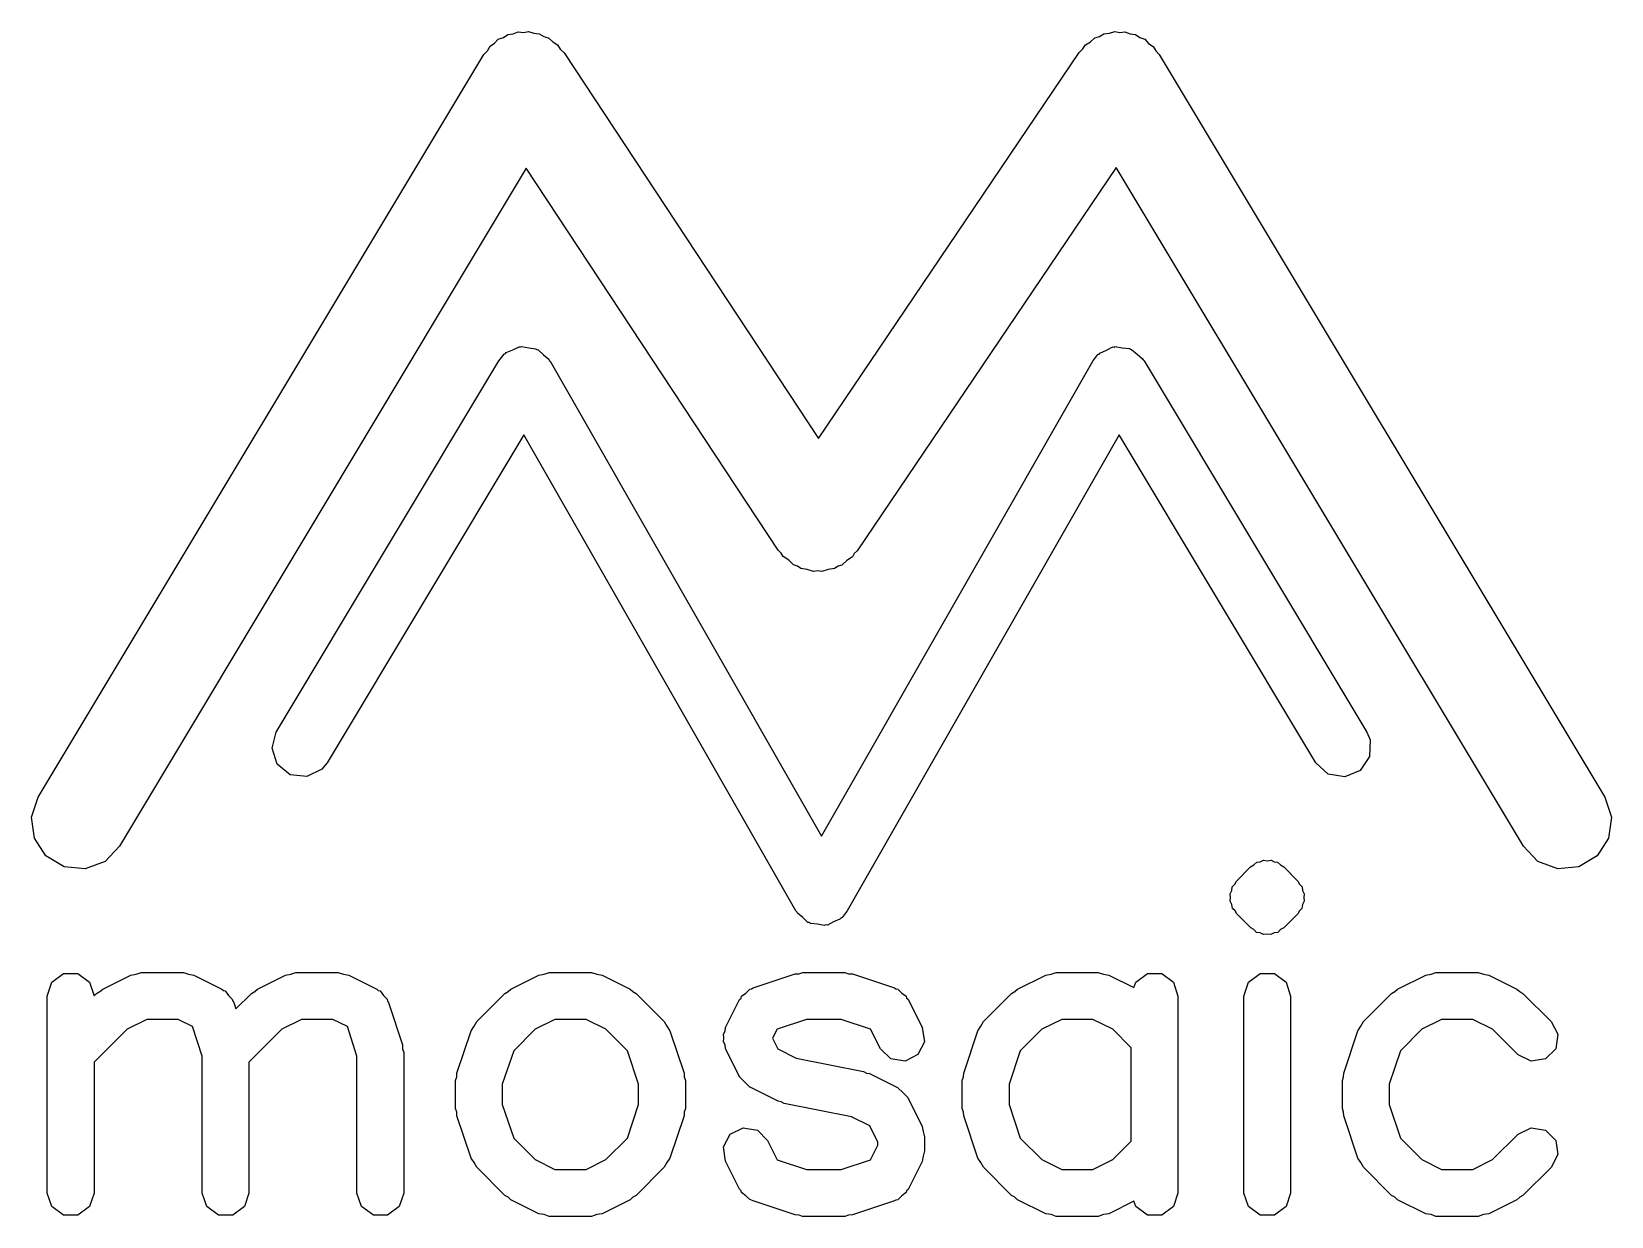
# Model space of a CAD drawing. Extents: x 146.62 to 153.38, y -101.37 to -96.3.
import ezdxf

# ---------------------------------------------------------------- set-up
doc = ezdxf.new("R2010")
doc.units = 0
doc.layers.add('BLACK', color=7, linetype='CONTINUOUS')

msp = doc.modelspace()

# ---------------------------------------------------------------- linework, layer by layer
at = {"layer": 'BLACK', "linetype": 'CONTINUOUS'}
for p, q in [((148.682, -96.3141), (148.703, -96.3061)), ((148.703, -96.3061), (148.726, -96.3082)), ((148.726, -96.3082), (148.748, -96.3051)), ((148.748, -96.3051), (148.77, -96.3123)), ((151.231, -96.3122), (151.254, -96.3049)), ((151.254, -96.3049), (151.275, -96.3081)), ((151.275, -96.3081), (151.297, -96.3061)), ((151.297, -96.3061), (151.32, -96.3145)), ((148.572, -96.3865), (148.583, -96.367)), ((148.583, -96.367), (148.602, -96.3543)), ((148.602, -96.3543), (148.618, -96.3377)), ((148.618, -96.3377), (148.64, -96.3298)), ((148.64, -96.3298), (148.659, -96.3172)), ((148.659, -96.3172), (148.682, -96.3141)), ((148.77, -96.3123), (148.793, -96.3144)), ((148.793, -96.3144), (148.813, -96.3261)), ((148.813, -96.3261), (148.834, -96.3331)), ((148.834, -96.3331), (148.851, -96.349)), ((148.851, -96.349), (148.871, -96.3609)), ((148.871, -96.3609), (148.883, -96.3799)), ((151.102, -96.3938), (151.117, -96.379)), ((151.117, -96.379), (151.129, -96.3609)), ((151.129, -96.3609), (151.15, -96.3485)), ((151.15, -96.3485), (151.168, -96.332)), ((151.168, -96.332), (151.188, -96.3255)), ((151.188, -96.3255), (151.207, -96.3144)), ((151.207, -96.3144), (151.231, -96.3122)), ((151.32, -96.3145), (151.343, -96.318)), ((151.343, -96.318), (151.361, -96.3301)), ((151.361, -96.3301), (151.382, -96.3377)), ((151.382, -96.3377), (151.398, -96.3551)), ((151.398, -96.3551), (151.418, -96.3686)), ((151.418, -96.3686), (151.429, -96.3873)), ((146.651, -99.578), (148.556, -96.403)), ((148.556, -96.403), (148.572, -96.3865)), ((148.883, -96.3799), (148.9, -96.3956)), ((148.9, -96.3956), (149.987, -98.0442)), ((149.987, -98.0442), (151.102, -96.3938)), ((151.429, -96.3873), (151.444, -96.403)), ((151.444, -96.403), (153.349, -99.578)), ((148.738, -96.8889), (146.999, -99.787)), ((149.815, -98.5221), (148.738, -96.8889)), ((151.26, -96.8855), (150.153, -98.524)), ((153.001, -99.787), (151.26, -96.8855)), ((148.681, -97.666), (148.708, -97.6524)), ((148.708, -97.6524), (148.713, -97.653)), ((148.713, -97.653), (148.718, -97.651)), ((148.718, -97.651), (148.749, -97.657)), ((148.749, -97.657), (148.779, -97.6604)), ((148.779, -97.6604), (148.783, -97.6638)), ((151.218, -97.6671), (151.245, -97.6529)), ((151.245, -97.6529), (151.251, -97.6534)), ((151.251, -97.6534), (151.256, -97.6513)), ((151.256, -97.6513), (151.286, -97.6566)), ((151.286, -97.6566), (151.317, -97.6594)), ((151.317, -97.6594), (151.321, -97.6627)), ((151.321, -97.6627), (151.326, -97.6637)), ((147.669, -99.2997), (148.621, -97.7122)), ((148.621, -97.7122), (148.644, -97.6841)), ((148.644, -97.6841), (148.649, -97.6817)), ((148.649, -97.6817), (148.652, -97.6773)), ((148.652, -97.6773), (148.681, -97.666)), ((148.783, -97.6638), (148.789, -97.6649)), ((148.789, -97.6649), (148.811, -97.6862)), ((148.811, -97.6862), (148.835, -97.7056)), ((148.835, -97.7056), (148.836, -97.7107)), ((148.836, -97.7107), (148.84, -97.7145)), ((148.84, -97.7145), (150, -99.744)), ((150, -99.744), (151.16, -97.7145)), ((151.16, -97.7145), (151.182, -97.686)), ((151.182, -97.686), (151.187, -97.6835)), ((151.187, -97.6835), (151.19, -97.679)), ((151.19, -97.679), (151.218, -97.6671)), ((151.326, -97.6637), (151.349, -97.6845)), ((151.349, -97.6845), (151.373, -97.7034)), ((151.373, -97.7034), (151.375, -97.7085)), ((151.375, -97.7085), (151.379, -97.7122)), ((151.379, -97.7122), (152.331, -99.2997)), ((148.727, -98.0288), (147.886, -99.4303)), ((149.89, -100.063), (148.727, -98.0288)), ((151.273, -98.0288), (150.11, -100.063)), ((152.114, -99.4303), (151.273, -98.0288)), ((149.828, -98.5341), (149.815, -98.5221)), ((149.836, -98.5491), (149.828, -98.5341)), ((150.14, -98.5358), (150.132, -98.5507)), ((150.153, -98.524), (150.14, -98.5358)), ((149.86, -98.565), (149.836, -98.5491)), ((149.88, -98.5846), (149.86, -98.565)), ((149.897, -98.59), (149.88, -98.5846)), ((149.911, -98.5997), (149.897, -98.59)), ((149.939, -98.6038), (149.911, -98.5997)), ((149.966, -98.6126), (149.939, -98.6038)), ((150.028, -98.6043), (150.001, -98.6128)), ((150.056, -98.6005), (150.028, -98.6043)), ((150.071, -98.5909), (150.056, -98.6005)), ((150.087, -98.5858), (150.071, -98.5909)), ((150.108, -98.5663), (150.087, -98.5858)), ((150.132, -98.5507), (150.108, -98.5663)), ((149.984, -98.6103), (149.966, -98.6126)), ((150.001, -98.6128), (149.984, -98.6103)), ((147.651, -99.3689), (147.669, -99.2997)), ((152.331, -99.2997), (152.345, -99.333)), ((152.345, -99.333), (152.343, -99.4045)), ((147.673, -99.4369), (147.651, -99.3689)), ((152.343, -99.4045), (152.303, -99.4635)), ((147.728, -99.4821), (147.673, -99.4369)), ((147.799, -99.4901), (147.728, -99.4821)), ((147.864, -99.4584), (147.799, -99.4901)), ((147.886, -99.4303), (147.864, -99.4584)), ((152.166, -99.4788), (152.114, -99.4303)), ((152.237, -99.4912), (152.166, -99.4788)), ((152.303, -99.4635), (152.237, -99.4912)), ((146.623, -99.6639), (146.651, -99.578)), ((153.349, -99.578), (153.377, -99.6639)), ((146.635, -99.7535), (146.623, -99.6639)), ((153.377, -99.6639), (153.365, -99.7535)), ((146.684, -99.8291), (146.635, -99.7535)), ((153.365, -99.7535), (153.316, -99.8291)), ((146.999, -99.787), (146.937, -99.8523)), ((153.063, -99.8523), (153.001, -99.787)), ((146.762, -99.8756), (146.684, -99.8291)), ((146.852, -99.8839), (146.762, -99.8756)), ((146.937, -99.8523), (146.852, -99.8839)), ((151.774, -99.9364), (151.834, -99.8754)), ((151.834, -99.8754), (151.849, -99.8677)), ((151.849, -99.8677), (151.861, -99.8561)), ((151.861, -99.8561), (151.876, -99.8538)), ((151.876, -99.8538), (151.889, -99.8469)), ((151.889, -99.8469), (151.905, -99.8494)), ((151.905, -99.8494), (151.922, -99.8469)), ((151.922, -99.8469), (151.935, -99.8538)), ((151.935, -99.8538), (151.95, -99.8561)), ((151.95, -99.8561), (151.962, -99.8677)), ((151.962, -99.8677), (151.977, -99.8754)), ((151.977, -99.8754), (152.037, -99.9364)), ((153.148, -99.8839), (153.063, -99.8523)), ((153.238, -99.8756), (153.148, -99.8839)), ((153.316, -99.8291), (153.238, -99.8756)), ((151.756, -99.9611), (151.767, -99.9502)), ((151.767, -99.9502), (151.774, -99.9364)), ((152.037, -99.9364), (152.044, -99.9502)), ((152.044, -99.9502), (152.055, -99.9611)), ((151.747, -99.9917), (151.754, -99.9772)), ((151.749, -100.007), (151.747, -99.9917)), ((151.747, -100.022), (151.749, -100.007)), ((151.754, -100.037), (151.747, -100.022)), ((151.754, -99.9772), (151.756, -99.9611)), ((152.055, -99.9611), (152.057, -99.9772)), ((152.057, -99.9772), (152.064, -99.9917)), ((152.064, -100.022), (152.057, -100.037)), ((152.064, -99.9917), (152.062, -100.007)), ((152.062, -100.007), (152.064, -100.022)), ((149.895, -100.068), (149.89, -100.063)), ((149.897, -100.074), (149.895, -100.068)), ((149.92, -100.092), (149.897, -100.074)), ((149.941, -100.113), (149.92, -100.092)), ((150.088, -100.092), (150.082, -100.095)), ((150.11, -100.063), (150.088, -100.092)), ((151.757, -100.053), (151.754, -100.037)), ((151.768, -100.064), (151.757, -100.053)), ((151.775, -100.077), (151.768, -100.064)), ((151.835, -100.137), (151.775, -100.077)), ((152.036, -100.077), (151.976, -100.137)), ((152.043, -100.064), (152.036, -100.077)), ((152.054, -100.053), (152.043, -100.064)), ((152.057, -100.037), (152.054, -100.053)), ((149.948, -100.114), (149.941, -100.113)), ((149.953, -100.118), (149.948, -100.114)), ((149.983, -100.121), (149.953, -100.118)), ((150.012, -100.126), (149.983, -100.121)), ((150.018, -100.124), (150.012, -100.126)), ((150.025, -100.125), (150.018, -100.124)), ((150.051, -100.111), (150.025, -100.125)), ((150.078, -100.1), (150.051, -100.111)), ((150.082, -100.095), (150.078, -100.1)), ((151.849, -100.144), (151.835, -100.137)), ((151.86, -100.156), (151.849, -100.144)), ((151.876, -100.158), (151.86, -100.156)), ((151.89, -100.165), (151.876, -100.158)), ((151.935, -100.158), (151.921, -100.165)), ((151.951, -100.156), (151.935, -100.158)), ((151.962, -100.144), (151.951, -100.156)), ((151.976, -100.137), (151.962, -100.144)), ((151.905, -100.163), (151.89, -100.165)), ((151.921, -100.165), (151.905, -100.163)), ((146.71, -100.369), (146.76, -100.332)), ((146.76, -100.332), (146.821, -100.332)), ((146.821, -100.332), (146.871, -100.369)), ((146.927, -100.398), (147.047, -100.338)), ((147.047, -100.338), (147.07, -100.335)), ((147.07, -100.335), (147.091, -100.328)), ((147.091, -100.328), (147.272, -100.328)), ((147.272, -100.328), (147.294, -100.335)), ((147.294, -100.335), (147.317, -100.338)), ((147.317, -100.338), (147.437, -100.398)), ((147.589, -100.398), (147.709, -100.338)), ((147.709, -100.338), (147.732, -100.335)), ((147.732, -100.335), (147.753, -100.328)), ((147.753, -100.328), (147.934, -100.328)), ((147.934, -100.328), (147.956, -100.335)), ((147.956, -100.335), (147.979, -100.338)), ((147.979, -100.338), (148.099, -100.398)), ((148.672, -100.398), (148.792, -100.338)), ((148.792, -100.338), (148.815, -100.335)), ((148.815, -100.335), (148.836, -100.328)), ((148.836, -100.328), (149.017, -100.328)), ((149.017, -100.328), (149.039, -100.335)), ((149.039, -100.335), (149.062, -100.338)), ((149.062, -100.338), (149.182, -100.398)), ((149.708, -100.393), (149.888, -100.333)), ((149.888, -100.333), (149.904, -100.333)), ((149.904, -100.333), (149.919, -100.328)), ((149.919, -100.328), (150.1, -100.328)), ((150.1, -100.328), (150.116, -100.333)), ((150.116, -100.333), (150.132, -100.333)), ((150.132, -100.333), (150.312, -100.393)), ((150.838, -100.398), (150.959, -100.338)), ((150.959, -100.338), (150.982, -100.335)), ((150.982, -100.335), (151.003, -100.328)), ((151.003, -100.328), (151.183, -100.328)), ((151.183, -100.328), (151.205, -100.335)), ((151.205, -100.335), (151.228, -100.338)), ((151.228, -100.338), (151.336, -100.392)), ((151.344, -100.369), (151.394, -100.332)), ((151.394, -100.332), (151.455, -100.332)), ((151.455, -100.332), (151.505, -100.369)), ((151.825, -100.369), (151.875, -100.332)), ((151.875, -100.332), (151.936, -100.332)), ((151.936, -100.332), (151.986, -100.369)), ((152.463, -100.398), (152.583, -100.338)), ((152.583, -100.338), (152.606, -100.335)), ((152.606, -100.335), (152.627, -100.328)), ((152.627, -100.328), (152.808, -100.328)), ((152.808, -100.328), (152.83, -100.335)), ((152.83, -100.335), (152.853, -100.338)), ((152.853, -100.338), (152.973, -100.398)), ((146.69, -100.428), (146.71, -100.369)), ((146.69, -100.669), (146.69, -100.428)), ((146.871, -100.369), (146.89, -100.427)), ((146.89, -100.427), (146.901, -100.417)), ((146.901, -100.417), (146.915, -100.409)), ((146.915, -100.409), (146.927, -100.398)), ((147.437, -100.398), (147.443, -100.404)), ((147.443, -100.404), (147.451, -100.406)), ((147.451, -100.406), (147.465, -100.425)), ((147.465, -100.425), (147.481, -100.441)), ((147.496, -100.483), (147.563, -100.417)), ((147.563, -100.417), (147.577, -100.409)), ((147.577, -100.409), (147.589, -100.398)), ((148.099, -100.398), (148.105, -100.404)), ((148.105, -100.404), (148.113, -100.406)), ((148.113, -100.406), (148.127, -100.425)), ((148.127, -100.425), (148.143, -100.441)), ((148.526, -100.537), (148.646, -100.417)), ((148.646, -100.417), (148.66, -100.409)), ((148.66, -100.409), (148.672, -100.398)), ((149.182, -100.398), (149.194, -100.409)), ((149.194, -100.409), (149.208, -100.417)), ((149.208, -100.417), (149.328, -100.537)), ((149.656, -100.437), (149.658, -100.429)), ((149.658, -100.429), (149.677, -100.415)), ((149.677, -100.415), (149.693, -100.399)), ((149.693, -100.399), (149.701, -100.397)), ((149.701, -100.397), (149.708, -100.393)), ((150.312, -100.393), (150.318, -100.397)), ((150.318, -100.397), (150.326, -100.398)), ((150.326, -100.398), (150.343, -100.415)), ((150.343, -100.415), (150.362, -100.429)), ((150.362, -100.429), (150.364, -100.437)), ((150.692, -100.537), (150.812, -100.417)), ((150.812, -100.417), (150.826, -100.409)), ((150.826, -100.409), (150.838, -100.398)), ((151.336, -100.392), (151.344, -100.369)), ((151.505, -100.369), (151.524, -100.428)), ((151.524, -100.428), (151.524, -100.608)), ((151.805, -100.428), (151.825, -100.369)), ((151.805, -101.27), (151.805, -100.428)), ((151.986, -100.369), (152.005, -100.428)), ((152.005, -100.428), (152.005, -101.27)), ((152.317, -100.537), (152.437, -100.417)), ((152.437, -100.417), (152.451, -100.409)), ((152.451, -100.409), (152.463, -100.398)), ((152.973, -100.398), (152.985, -100.409)), ((152.985, -100.409), (152.999, -100.417)), ((152.999, -100.417), (153.12, -100.537)), ((147.481, -100.441), (147.483, -100.45)), ((147.483, -100.45), (147.487, -100.456)), ((147.487, -100.456), (147.496, -100.483)), ((148.143, -100.441), (148.145, -100.45)), ((148.145, -100.45), (148.149, -100.456)), ((148.149, -100.456), (148.209, -100.637)), ((149.59, -100.563), (149.65, -100.443)), ((149.65, -100.443), (149.656, -100.437)), ((150.364, -100.437), (150.37, -100.442)), ((150.37, -100.442), (150.431, -100.562)), ((147.115, -100.528), (147.031, -100.57)), ((147.249, -100.528), (147.115, -100.528)), ((147.311, -100.558), (147.249, -100.528)), ((147.352, -100.685), (147.311, -100.558)), ((147.777, -100.528), (147.693, -100.57)), ((147.911, -100.528), (147.777, -100.528)), ((147.973, -100.558), (147.911, -100.528)), ((148.014, -100.685), (147.973, -100.558)), ((148.502, -100.576), (148.515, -100.557)), ((148.515, -100.557), (148.526, -100.537)), ((148.86, -100.528), (148.776, -100.57)), ((148.994, -100.528), (148.86, -100.528)), ((149.078, -100.57), (148.994, -100.528)), ((149.328, -100.537), (149.339, -100.557)), ((149.339, -100.557), (149.352, -100.576)), ((149.588, -100.578), (149.59, -100.563)), ((149.936, -100.528), (149.81, -100.569)), ((150.084, -100.528), (149.936, -100.528)), ((150.21, -100.569), (150.084, -100.528)), ((150.431, -100.562), (150.44, -100.623)), ((150.668, -100.576), (150.681, -100.557)), ((150.681, -100.557), (150.692, -100.537)), ((151.027, -100.528), (150.942, -100.57)), ((151.16, -100.528), (151.027, -100.528)), ((151.245, -100.57), (151.16, -100.528)), ((152.293, -100.576), (152.306, -100.557)), ((152.306, -100.557), (152.317, -100.537)), ((152.651, -100.528), (152.567, -100.57)), ((152.785, -100.528), (152.651, -100.528)), ((152.869, -100.57), (152.785, -100.528)), ((153.12, -100.537), (153.148, -100.591)), ((147.031, -100.57), (146.89, -100.71)), ((147.693, -100.57), (147.552, -100.71)), ((148.441, -100.757), (148.502, -100.576)), ((148.776, -100.57), (148.684, -100.662)), ((149.17, -100.662), (149.078, -100.57)), ((149.352, -100.576), (149.413, -100.757)), ((149.581, -100.591), (149.588, -100.578)), ((149.583, -100.607), (149.581, -100.591)), ((149.581, -100.624), (149.583, -100.607)), ((149.588, -100.637), (149.581, -100.624)), ((149.81, -100.569), (149.791, -100.608)), ((149.791, -100.608), (149.814, -100.654)), ((150.252, -100.653), (150.21, -100.569)), ((150.44, -100.623), (150.412, -100.678)), ((150.608, -100.757), (150.668, -100.576)), ((150.942, -100.57), (150.85, -100.662)), ((151.324, -100.649), (151.245, -100.57)), ((151.524, -100.608), (151.524, -100.608)), ((151.524, -100.608), (151.524, -101.09)), ((152.233, -100.757), (152.293, -100.576)), ((152.567, -100.57), (152.475, -100.662)), ((152.979, -100.679), (152.869, -100.57)), ((153.148, -100.591), (153.139, -100.653)), ((146.69, -101.27), (146.69, -100.669)), ((147.352, -101.27), (147.352, -100.685)), ((148.014, -101.27), (148.014, -100.685)), ((148.209, -100.637), (148.209, -100.653)), ((148.209, -100.653), (148.214, -100.669)), ((148.214, -100.669), (148.214, -101.27)), ((148.684, -100.662), (148.635, -100.805)), ((149.218, -100.805), (149.17, -100.662)), ((149.59, -100.652), (149.588, -100.637)), ((149.65, -100.773), (149.59, -100.652)), ((149.814, -100.654), (149.892, -100.693)), ((149.892, -100.693), (150.18, -100.75)), ((150.296, -100.697), (150.252, -100.653)), ((150.357, -100.706), (150.296, -100.697)), ((150.412, -100.678), (150.357, -100.706)), ((150.85, -100.662), (150.802, -100.805)), ((151.324, -101.048), (151.324, -100.649)), ((152.475, -100.662), (152.427, -100.805)), ((153.034, -100.706), (152.979, -100.679)), ((153.095, -100.696), (153.034, -100.706)), ((153.139, -100.653), (153.095, -100.696)), ((146.89, -100.71), (146.89, -101.27)), ((147.552, -100.71), (147.552, -101.27)), ((148.441, -100.773), (148.441, -100.757)), ((149.413, -100.757), (149.413, -100.773)), ((150.18, -100.75), (150.192, -100.757)), ((150.192, -100.757), (150.205, -100.759)), ((150.205, -100.759), (150.325, -100.819)), ((150.607, -100.773), (150.608, -100.757)), ((152.232, -100.773), (152.233, -100.757)), ((148.435, -100.789), (148.441, -100.773)), ((148.435, -100.909), (148.435, -100.789)), ((148.635, -100.805), (148.635, -100.892)), ((149.218, -100.892), (149.218, -100.805)), ((149.413, -100.773), (149.418, -100.789)), ((149.418, -100.789), (149.418, -100.909)), ((149.651, -100.774), (149.65, -100.773)), ((149.651, -100.775), (149.651, -100.774)), ((149.672, -100.796), (149.651, -100.775)), ((149.693, -100.817), (149.672, -100.796)), ((149.694, -100.817), (149.693, -100.817)), ((149.695, -100.818), (149.694, -100.817)), ((149.815, -100.878), (149.695, -100.818)), ((150.325, -100.819), (150.326, -100.82)), ((150.326, -100.82), (150.326, -100.82)), ((150.326, -100.82), (150.348, -100.841)), ((150.602, -100.789), (150.607, -100.773)), ((150.602, -100.909), (150.602, -100.789)), ((150.802, -100.805), (150.802, -100.892)), ((152.227, -100.789), (152.232, -100.773)), ((152.227, -100.909), (152.227, -100.789)), ((152.427, -100.805), (152.427, -100.892)), ((148.635, -100.892), (148.684, -101.035)), ((149.17, -101.035), (149.218, -100.892)), ((149.828, -100.88), (149.815, -100.878)), ((149.84, -100.887), (149.828, -100.88)), ((150.128, -100.944), (149.84, -100.887)), ((150.348, -100.841), (150.369, -100.862)), ((150.369, -100.862), (150.369, -100.863)), ((150.369, -100.863), (150.37, -100.864)), ((150.37, -100.864), (150.431, -100.985)), ((150.802, -100.892), (150.85, -101.036)), ((152.427, -100.892), (152.475, -101.036)), ((148.441, -100.924), (148.435, -100.909)), ((148.441, -100.94), (148.441, -100.924)), ((148.502, -101.121), (148.441, -100.94)), ((149.413, -100.94), (149.352, -101.121)), ((149.418, -100.909), (149.413, -100.924)), ((149.413, -100.924), (149.413, -100.94)), ((150.206, -100.983), (150.128, -100.944)), ((150.607, -100.924), (150.602, -100.909)), ((150.608, -100.94), (150.607, -100.924)), ((150.668, -101.121), (150.608, -100.94)), ((152.232, -100.924), (152.227, -100.909)), ((152.233, -100.94), (152.232, -100.924)), ((152.293, -101.121), (152.233, -100.94)), ((148.684, -101.035), (148.776, -101.127)), ((149.078, -101.127), (149.17, -101.035)), ((149.581, -101.073), (149.609, -101.018)), ((149.609, -101.018), (149.665, -100.991)), ((149.665, -100.991), (149.726, -101.001)), ((149.726, -101.001), (149.769, -101.045)), ((150.241, -101.053), (150.206, -100.983)), ((150.431, -100.985), (150.434, -101.007)), ((150.434, -101.007), (150.441, -101.03)), ((150.441, -101.03), (150.441, -101.09)), ((150.85, -101.036), (150.942, -101.127)), ((152.475, -101.036), (152.567, -101.127)), ((152.869, -101.127), (152.979, -101.019)), ((152.979, -101.019), (153.034, -100.991)), ((153.034, -100.991), (153.095, -101.001)), ((153.095, -101.001), (153.139, -101.045)), ((149.59, -101.134), (149.581, -101.073)), ((149.769, -101.045), (149.81, -101.128)), ((150.21, -101.128), (150.241, -101.066)), ((150.241, -101.066), (150.241, -101.053)), ((150.441, -101.09), (150.434, -101.112)), ((151.245, -101.127), (151.324, -101.048)), ((151.524, -101.09), (151.524, -101.27)), ((153.148, -101.106), (153.12, -101.161)), ((153.139, -101.045), (153.148, -101.106)), ((148.515, -101.14), (148.502, -101.121)), ((148.526, -101.16), (148.515, -101.14)), ((148.646, -101.28), (148.526, -101.16)), ((148.776, -101.127), (148.86, -101.17)), ((148.86, -101.17), (148.994, -101.17)), ((148.994, -101.17), (149.078, -101.127)), ((149.328, -101.16), (149.208, -101.28)), ((149.339, -101.14), (149.328, -101.16)), ((149.352, -101.121), (149.339, -101.14)), ((149.65, -101.254), (149.59, -101.134)), ((149.81, -101.128), (149.936, -101.17)), ((149.936, -101.17), (150.084, -101.17)), ((150.084, -101.17), (150.21, -101.128)), ((150.431, -101.135), (150.37, -101.255)), ((150.434, -101.112), (150.431, -101.135)), ((150.681, -101.14), (150.668, -101.121)), ((150.692, -101.16), (150.681, -101.14)), ((150.812, -101.28), (150.692, -101.16)), ((150.942, -101.127), (151.027, -101.17)), ((151.027, -101.17), (151.16, -101.17)), ((151.16, -101.17), (151.245, -101.127)), ((152.306, -101.14), (152.293, -101.121)), ((152.317, -101.16), (152.306, -101.14)), ((152.437, -101.28), (152.317, -101.16)), ((152.567, -101.127), (152.651, -101.17)), ((152.651, -101.17), (152.785, -101.17)), ((152.785, -101.17), (152.869, -101.127)), ((153.12, -101.161), (152.999, -101.281)), ((146.71, -101.328), (146.69, -101.27)), ((146.89, -101.27), (146.871, -101.328)), ((147.372, -101.328), (147.352, -101.27)), ((147.552, -101.27), (147.533, -101.328)), ((148.034, -101.328), (148.014, -101.27)), ((148.214, -101.27), (148.195, -101.328)), ((148.66, -101.288), (148.646, -101.28)), ((148.672, -101.299), (148.66, -101.288)), ((148.792, -101.359), (148.672, -101.299)), ((149.182, -101.299), (149.062, -101.359)), ((149.194, -101.288), (149.182, -101.299)), ((149.208, -101.28), (149.194, -101.288)), ((149.656, -101.26), (149.65, -101.254)), ((149.658, -101.268), (149.656, -101.26)), ((149.677, -101.282), (149.658, -101.268)), ((149.693, -101.298), (149.677, -101.282)), ((149.701, -101.3), (149.693, -101.298)), ((149.708, -101.304), (149.701, -101.3)), ((149.888, -101.364), (149.708, -101.304)), ((150.312, -101.304), (150.132, -101.364)), ((150.318, -101.3), (150.312, -101.304)), ((150.326, -101.299), (150.318, -101.3)), ((150.343, -101.282), (150.326, -101.299)), ((150.362, -101.268), (150.343, -101.282)), ((150.364, -101.26), (150.362, -101.268)), ((150.37, -101.255), (150.364, -101.26)), ((150.826, -101.288), (150.812, -101.28)), ((150.838, -101.299), (150.826, -101.288)), ((150.959, -101.359), (150.838, -101.299)), ((151.336, -101.305), (151.228, -101.359)), ((151.344, -101.328), (151.336, -101.305)), ((151.524, -101.27), (151.505, -101.328)), ((151.825, -101.328), (151.805, -101.27)), ((152.005, -101.27), (151.986, -101.328)), ((152.451, -101.288), (152.437, -101.28)), ((152.463, -101.299), (152.451, -101.288)), ((152.583, -101.359), (152.463, -101.299)), ((152.973, -101.299), (152.853, -101.359)), ((152.985, -101.288), (152.973, -101.299)), ((152.999, -101.281), (152.985, -101.288)), ((146.76, -101.365), (146.71, -101.328)), ((146.821, -101.365), (146.76, -101.365)), ((146.871, -101.328), (146.821, -101.365)), ((147.422, -101.365), (147.372, -101.328)), ((147.483, -101.365), (147.422, -101.365)), ((147.533, -101.328), (147.483, -101.365)), ((148.084, -101.365), (148.034, -101.328)), ((148.145, -101.365), (148.084, -101.365)), ((148.195, -101.328), (148.145, -101.365)), ((148.815, -101.362), (148.792, -101.359)), ((148.836, -101.37), (148.815, -101.362)), ((149.017, -101.37), (148.836, -101.37)), ((149.039, -101.362), (149.017, -101.37)), ((149.062, -101.359), (149.039, -101.362)), ((149.904, -101.365), (149.888, -101.364)), ((149.919, -101.37), (149.904, -101.365)), ((150.1, -101.37), (149.919, -101.37)), ((150.116, -101.365), (150.1, -101.37)), ((150.132, -101.364), (150.116, -101.365)), ((150.982, -101.362), (150.959, -101.359)), ((151.003, -101.37), (150.982, -101.362)), ((151.183, -101.37), (151.003, -101.37)), ((151.205, -101.362), (151.183, -101.37)), ((151.228, -101.359), (151.205, -101.362)), ((151.394, -101.365), (151.344, -101.328)), ((151.455, -101.365), (151.394, -101.365)), ((151.505, -101.328), (151.455, -101.365)), ((151.875, -101.365), (151.825, -101.328)), ((151.936, -101.365), (151.875, -101.365)), ((151.986, -101.328), (151.936, -101.365)), ((152.606, -101.362), (152.583, -101.359)), ((152.627, -101.37), (152.606, -101.362)), ((152.808, -101.37), (152.627, -101.37)), ((152.83, -101.362), (152.808, -101.37)), ((152.853, -101.359), (152.83, -101.362))]:
    msp.add_line(p, q, dxfattribs=at)

doc.saveas('drawing.dxf')
